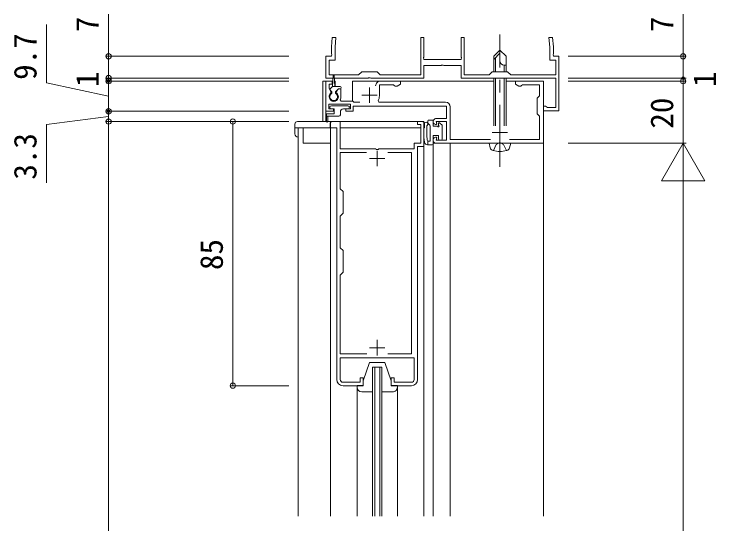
# Model space of a CAD drawing. Units: millimetres, scale not verified. Extents: x -1682 to -296, y -1188 to 1056.
# Drawn here: x -1288.7 to -1062.7, y -519.5 to -355.4 of the extents above; entities that cross this region are included whole.
import ezdxf
from ezdxf.enums import TextEntityAlignment as Align

# ---------------------------------------------------------------- set-up
doc = ezdxf.new("R2010")
doc.units = ezdxf.units.MM
doc.header["$LTSCALE"] = 4
doc.linetypes.add('CHAIN1', pattern=[8, 5, -1, 1, -1])
doc.linetypes.add('DASHED3', pattern=[4, 3, -1])
for name, color, linetype, lineweight in [('0-3_YKK_11', 7, 'Continuous', 9), ('0-4_YKK_12', 2, 'Continuous', 9), ('0-5_YKK_13', 4, 'Continuous', 9), ('0-6_YKK_D', 6, 'Continuous', 9)]:
    doc.layers.add(name, color=color, linetype=linetype, lineweight=lineweight)
doc.styles.add('ＭＳ ゴシック', font='')
doc.styles.get('ＭＳ ゴシック').set_extended_font_data('MS Gothic')

msp = doc.modelspace()

# ---------------------------------------------------------------- linework, layer by layer
at = {"layer": '0-3_YKK_11'}
for p, q in [((-1186.273, -363.042), (-1186.536, -366.042)), ((-1185.069, -363.042), (-1186.273, -363.042)), ((-1185.336, -366.095), (-1185.069, -363.042)), ((-1157.786, -363.042), (-1157.786, -375.042)), ((-1156.786, -363.042), (-1157.786, -363.042)), ((-1156.786, -369.284), (-1156.786, -363.042)), ((-1144.786, -363.042), (-1144.786, -369.284)), ((-1143.786, -363.042), (-1144.786, -363.042)), ((-1143.786, -375.042), (-1143.786, -363.042)), ((-1116.503, -363.042), (-1116.236, -366.095)), ((-1115.298, -363.042), (-1116.503, -363.042)), ((-1115.036, -366.042), (-1115.298, -363.042)), ((-1186.536, -366.042), (-1186.536, -368.284)), ((-1185.336, -370.242), (-1185.336, -366.095)), ((-1116.236, -366.095), (-1116.236, -370.242)), ((-1115.036, -368.284), (-1115.036, -366.042)), ((-1186.536, -368.284), (-1186.416, -368.467)), ((-1115.156, -368.467), (-1115.036, -368.284)), ((-1188.286, -369.042), (-1188.286, -376.042)), ((-1186.536, -369.042), (-1188.286, -369.042)), ((-1187.286, -370.242), (-1185.336, -370.242)), ((-1187.286, -375.042), (-1187.286, -370.242)), ((-1186.416, -368.467), (-1186.536, -369.042)), ((-1156.906, -369.467), (-1156.786, -369.284)), ((-1156.786, -370.042), (-1156.906, -369.467)), ((-1144.786, -370.042), (-1156.786, -370.042)), ((-1144.786, -369.284), (-1144.666, -369.467)), ((-1144.666, -369.467), (-1144.786, -370.042)), ((-1116.236, -370.242), (-1114.286, -370.242)), ((-1115.036, -369.042), (-1115.156, -368.467)), ((-1113.286, -369.042), (-1115.036, -369.042)), ((-1114.286, -370.242), (-1114.286, -375.042)), ((-1113.286, -386.542), (-1113.286, -369.042)), ((-1156.786, -372.042), (-1151.244, -372.042)), ((-1156.786, -376.042), (-1156.786, -372.042)), ((-1151.244, -372.042), (-1151.061, -371.922)), ((-1151.061, -371.922), (-1150.511, -371.922)), ((-1150.511, -371.922), (-1150.328, -372.042)), ((-1150.328, -372.042), (-1144.786, -372.042)), ((-1144.786, -372.042), (-1144.786, -376.042)), ((-1177.786, -375.042), (-1187.286, -375.042)), ((-1176.786, -374.042), (-1177.786, -375.042)), ((-1171.786, -374.042), (-1176.786, -374.042)), ((-1170.786, -375.042), (-1171.786, -374.042)), ((-1157.786, -375.042), (-1170.786, -375.042)), ((-1135.786, -375.042), (-1143.786, -375.042)), ((-1134.786, -374.042), (-1135.786, -375.042)), ((-1129.786, -374.042), (-1134.786, -374.042)), ((-1128.786, -375.042), (-1129.786, -374.042)), ((-1114.286, -375.042), (-1128.786, -375.042)), ((-1188.286, -376.042), (-1174.744, -376.042)), ((-1188.286, -377.042), (-1188.286, -386.742)), ((-1186.286, -377.042), (-1188.286, -377.042)), ((-1186.286, -378.042), (-1186.286, -377.042)), ((-1174.744, -376.042), (-1174.561, -375.922)), ((-1174.561, -375.922), (-1174.011, -375.922)), ((-1174.011, -375.922), (-1173.828, -376.042)), ((-1173.828, -376.042), (-1156.786, -376.042)), ((-1164.286, -377.042), (-1170.786, -377.042)), ((-1164.286, -378.042), (-1164.286, -377.042)), ((-1144.786, -376.042), (-1114.286, -376.042)), ((-1127.286, -377.042), (-1127.286, -378.042)), ((-1118.286, -377.042), (-1127.286, -377.042)), ((-1118.286, -397.042), (-1118.286, -377.042)), ((-1114.286, -376.042), (-1114.286, -385.542)), ((-1187.286, -378.042), (-1186.286, -378.042)), ((-1187.286, -379.444), (-1187.286, -378.042)), ((-1186.673, -380.505), (-1187.286, -379.444)), ((-1184.342, -379.542), (-1184.898, -380.505)), ((-1183.486, -379.542), (-1184.342, -379.542)), ((-1183.486, -382.042), (-1183.486, -379.542)), ((-1174.286, -379.042), (-1174.286, -384.042)), ((-1171.086, -378.242), (-1166.567, -378.242)), ((-1171.086, -381.739), (-1171.086, -378.242)), ((-1166.567, -378.242), (-1166.276, -378.467)), ((-1166.276, -378.467), (-1165.986, -378.692)), ((-1165.986, -378.692), (-1165.412, -378.692)), ((-1165.412, -378.692), (-1164.286, -378.042)), ((-1127.286, -378.042), (-1126.16, -378.692)), ((-1126.16, -378.692), (-1125.586, -378.692)), ((-1125.586, -378.692), (-1125.295, -378.467)), ((-1125.295, -378.467), (-1125.005, -378.242)), ((-1125.005, -378.242), (-1119.486, -378.242)), ((-1119.486, -378.242), (-1119.486, -381.742)), ((-1186.742, -380.886), (-1186.673, -380.505)), ((-1184.898, -380.505), (-1184.83, -380.886)), ((-1176.786, -381.542), (-1171.786, -381.542)), ((-1119.486, -381.742), (-1120.286, -382.542)), ((-1183.43, -383.442), (-1183.702, -383.015)), ((-1179.686, -383.442), (-1183.43, -383.442)), ((-1179.286, -383.842), (-1179.686, -383.442)), ((-1177.331, -383.842), (-1179.286, -383.842)), ((-1171.241, -383.842), (-1171.505, -383.4)), ((-1149.786, -383.842), (-1171.241, -383.842)), ((-1120.286, -382.542), (-1120.286, -387.542)), ((-1187.386, -384.442), (-1180.386, -384.442)), ((-1187.386, -385.942), (-1187.386, -384.442)), ((-1185.886, -385.942), (-1187.386, -385.942)), ((-1185.886, -386.742), (-1185.886, -385.942)), ((-1181.886, -385.942), (-1181.886, -386.742)), ((-1180.386, -385.942), (-1181.886, -385.942)), ((-1180.386, -384.442), (-1180.386, -385.942)), ((-1179.486, -385.042), (-1149.486, -385.042)), ((-1179.486, -386.742), (-1179.486, -385.042)), ((-1149.486, -385.042), (-1149.486, -389.042)), ((-1148.286, -395.842), (-1148.286, -385.342)), ((-1118.286, -385.042), (-1118.286, -386.542)), ((-1117.586, -385.042), (-1118.286, -385.042)), ((-1117.29, -385.292), (-1117.586, -385.042)), ((-1116.994, -385.542), (-1117.29, -385.292)), ((-1114.286, -385.542), (-1116.994, -385.542)), ((-1188.286, -386.742), (-1185.886, -386.742)), ((-1181.886, -386.742), (-1179.486, -386.742)), ((-1120.286, -387.542), (-1119.486, -388.342)), ((-1119.486, -388.342), (-1119.486, -395.842)), ((-1118.286, -386.542), (-1113.286, -386.542)), ((-1186.786, -390.042), (-1184.786, -390.042)), ((-1186.786, -392.042), (-1186.786, -390.042)), ((-1184.786, -390.042), (-1183.686, -390.042)), ((-1183.686, -390.042), (-1183.686, -398.842)), ((-1158.786, -390.042), (-1156.786, -390.042)), ((-1158.786, -391.042), (-1158.786, -390.042)), ((-1156.786, -390.042), (-1156.786, -398.042)), ((-1149.486, -389.042), (-1152.786, -389.042)), ((-1152.786, -390.042), (-1149.486, -390.042)), ((-1152.585, -390.79), (-1152.786, -390.042)), ((-1152.778, -391.042), (-1152.585, -390.79)), ((-1149.486, -390.042), (-1149.486, -396.042)), ((-1184.786, -392.042), (-1186.786, -392.042)), ((-1184.786, -473.042), (-1184.786, -392.042)), ((-1157.786, -391.042), (-1158.786, -391.042)), ((-1157.786, -397.042), (-1157.786, -391.042)), ((-1152.786, -391.042), (-1152.778, -391.042)), ((-1132.286, -391.042), (-1132.286, -396.042)), ((-1152.778, -395.042), (-1152.786, -395.042)), ((-1152.786, -396.042), (-1152.585, -395.294)), ((-1152.585, -395.294), (-1152.778, -395.042)), ((-1134.786, -393.542), (-1129.786, -393.542)), ((-1159.886, -397.042), (-1157.786, -397.042)), ((-1159.886, -398.842), (-1159.886, -397.042)), ((-1149.486, -396.042), (-1152.786, -396.042)), ((-1152.786, -397.042), (-1118.286, -397.042)), ((-1135.331, -395.842), (-1148.286, -395.842)), ((-1119.486, -395.842), (-1129.241, -395.842)), ((-1183.686, -398.842), (-1172.305, -398.842)), ((-1183.686, -400.042), (-1175.211, -400.042)), ((-1183.686, -411.642), (-1183.686, -400.042)), ((-1172.305, -398.842), (-1172.045, -398.992)), ((-1172.045, -398.992), (-1171.526, -398.992)), ((-1171.786, -399.442), (-1171.786, -404.442)), ((-1171.526, -398.992), (-1171.266, -398.842)), ((-1171.266, -398.842), (-1159.886, -398.842)), ((-1168.361, -400.042), (-1160.786, -400.042)), ((-1168.361, -400.042), (-1160.786, -400.042)), ((-1160.786, -400.042), (-1160.786, -464.842)), ((-1158.786, -398.042), (-1158.786, -473.042)), ((-1156.786, -398.042), (-1158.786, -398.042)), ((-1174.286, -401.942), (-1169.286, -401.942)), ((-1182.786, -412.542), (-1183.686, -411.642)), ((-1182.786, -419.542), (-1182.786, -412.542)), ((-1183.686, -420.442), (-1182.786, -419.542)), ((-1183.686, -430.642), (-1183.686, -420.442)), ((-1182.786, -431.542), (-1183.686, -430.642)), ((-1182.786, -438.542), (-1182.786, -431.542)), ((-1183.686, -439.442), (-1182.786, -438.542)), ((-1183.686, -464.842), (-1183.686, -439.442)), ((-1171.786, -460.342), (-1171.786, -465.342)), ((-1174.286, -462.842), (-1169.286, -462.842)), ((-1175.168, -464.842), (-1183.686, -464.842)), ((-1160.786, -464.842), (-1168.403, -464.842)), ((-1183.686, -466.042), (-1183.686, -473.042)), ((-1159.886, -466.042), (-1183.686, -466.042)), ((-1159.886, -473.042), (-1159.886, -466.042)), ((-1182.786, -473.942), (-1177.286, -473.942)), ((-1177.286, -472.542), (-1176.286, -472.542)), ((-1177.286, -473.942), (-1177.286, -472.542)), ((-1176.286, -472.542), (-1176.286, -475.042)), ((-1167.286, -472.542), (-1166.286, -472.542)), ((-1167.286, -475.042), (-1167.286, -472.542)), ((-1166.286, -472.542), (-1166.286, -473.942)), ((-1166.286, -473.942), (-1160.786, -473.942)), ((-1176.286, -475.042), (-1182.786, -475.042)), ((-1160.786, -475.042), (-1167.286, -475.042))]:
    msp.add_line(p, q, dxfattribs=at)
for centre, radius, start, end in [((-1170.786, -378.542), 1.5, 89.99997, 180.00002), ((-1185.786, -382.042), 1.5, 129.59406, 50.4059), ((-1174.586, -381.739), 3.5, 331.67604, 0), ((-1185.786, -382.042), 2.3, 334.97101, 0), ((-1149.786, -385.342), 1.5, 0, 89.99997), ((-1152.786, -390.042), 1, 89.99997, 270), ((-1152.786, -396.042), 1, 89.99997, 270), ((-1182.786, -473.042), 2, 180, 269.99998), ((-1182.786, -473.042), 0.9, 180.00085, 270.00084), ((-1160.786, -473.042), 0.9, 270.00232, 0.0023), ((-1160.786, -473.042), 2, 270, 359.99998)]:
    msp.add_arc(centre, radius, start, end, dxfattribs=at)
at = {"layer": '0-4_YKK_12'}
for p, q in [((-1189.286, -377.042), (-1189.286, -390.042)), ((-1186.066, -377.042), (-1189.286, -377.042)), ((-1188.286, -377.042), (-1188.286, -390.042)), ((-1185.286, -377.042), (-1185.505, -377.042)), ((-1185.286, -377.042), (-1185.286, -378.742)), ((-1179.786, -377.042), (-1179.786, -383.442)), ((-1134.286, -377.042), (-1179.786, -377.042)), ((-1118.286, -377.042), (-1130.286, -377.042)), ((-1118.286, -517.043), (-1118.286, -377.042)), ((-1185.286, -383.188), (-1185.286, -383.442)), ((-1185.286, -383.442), (-1185.247, -383.442)), ((-1183.43, -383.442), (-1179.786, -383.442)), ((-1197.286, -517.043), (-1197.286, -392.042)), ((-1197.286, -392.042), (-1185.086, -392.042)), ((-1186.786, -517.043), (-1186.786, -392.042)), ((-1183.686, -392.042), (-1157.786, -392.042)), ((-1156.786, -392.042), (-1156.786, -517.043)), ((-1153.786, -517.043), (-1153.786, -397.042)), ((-1153.786, -397.042), (-1148.286, -397.042)), ((-1148.286, -517.043), (-1148.286, -397.042)), ((-1173.286, -517.043), (-1173.286, -469.043)), ((-1170.286, -469.043), (-1173.286, -469.043)), ((-1172.586, -517.043), (-1172.586, -469.043)), ((-1170.986, -517.043), (-1170.986, -469.043)), ((-1170.286, -517.043), (-1170.286, -469.043))]:
    msp.add_line(p, q, dxfattribs=at)
at = {"layer": '0-5_YKK_13', "linetype": 'CHAIN1'}
msp.add_line((-1132.286, -404.642), (-1132.286, -362.042), dxfattribs=at)
at = {"layer": '0-5_YKK_13'}
for p, q in [((-1134.286, -369.042), (-1132.286, -367.042)), ((-1134.286, -370.042), (-1132.286, -368.042)), ((-1132.286, -367.042), (-1132.286, -370.509)), ((-1130.286, -369.042), (-1132.286, -367.042)), ((-1134.286, -369.042), (-1134.286, -374.042)), ((-1133.686, -374.042), (-1133.686, -369.442)), ((-1130.286, -374.042), (-1130.286, -369.042)), ((-1130.952, -371.842), (-1130.286, -371.842)), ((-1130.886, -374.042), (-1130.886, -371.842)), ((-1186.186, -378.742), (-1185.935, -375.182)), ((-1185.386, -378.742), (-1185.636, -375.182)), ((-1134.286, -376.042), (-1134.286, -391.442)), ((-1133.686, -391.442), (-1133.686, -376.042)), ((-1130.886, -391.442), (-1130.886, -376.042)), ((-1130.286, -391.442), (-1130.286, -376.042)), ((-1186.895, -379.531), (-1186.186, -378.742)), ((-1183.686, -378.742), (-1186.186, -378.742)), ((-1185.186, -380.442), (-1184.286, -379.542)), ((-1183.686, -379.542), (-1184.286, -379.542)), ((-1183.386, -379.042), (-1183.386, -379.242)), ((-1186.386, -380.442), (-1186.885, -379.944)), ((-1186.386, -380.946), (-1186.386, -380.442)), ((-1185.186, -380.946), (-1185.186, -380.442)), ((-1181.236, -384.942), (-1186.536, -384.942)), ((-1186.536, -385.942), (-1185.636, -385.942)), ((-1185.636, -385.942), (-1185.636, -387.542)), ((-1182.636, -385.942), (-1181.236, -385.942)), ((-1188.136, -389.992), (-1188.136, -387.542)), ((-1185.636, -387.542), (-1188.136, -387.542)), ((-1188.136, -388.342), (-1184.136, -388.342)), ((-1187.636, -388.342), (-1187.636, -389.992)), ((-1183.636, -387.842), (-1183.636, -386.942)), ((-1198.286, -390.842), (-1198.286, -394.042)), ((-1157.386, -390.042), (-1197.486, -390.042)), ((-1186.986, -392.042), (-1186.986, -390.842)), ((-1185.986, -390.042), (-1186.186, -390.042)), ((-1156.586, -390.842), (-1156.586, -392.042)), ((-1155.486, -390.418), (-1155.486, -389.842)), ((-1155.398, -390.63), (-1154.874, -391.154)), ((-1154.086, -389.542), (-1155.186, -389.542)), ((-1153.786, -389.842), (-1153.786, -391.542)), ((-1152.086, -391.292), (-1152.086, -390.742)), ((-1151.574, -390.53), (-1150.886, -391.218)), ((-1185.086, -392.042), (-1198.286, -392.042)), ((-1197.286, -392.042), (-1197.286, -395.042)), ((-1195.586, -392.042), (-1195.586, -397.042)), ((-1156.786, -392.042), (-1156.586, -392.042)), ((-1154.786, -396.342), (-1154.786, -391.367)), ((-1153.786, -391.542), (-1152.336, -391.542)), ((-1150.886, -395.742), (-1150.886, -391.218)), ((-1153.786, -394.542), (-1153.786, -397.242)), ((-1153.786, -394.542), (-1152.086, -394.542)), ((-1152.086, -395.742), (-1152.086, -394.542)), ((-1195.586, -397.042), (-1186.786, -397.042)), ((-1154.086, -397.542), (-1155.62, -397.542)), ((-1155.486, -397.542), (-1155.486, -396.342)), ((-1154.786, -396.342), (-1155.4, -396.342)), ((-1151.786, -396.042), (-1151.186, -396.042)), ((-1135.786, -397.042), (-1135.409, -398.449)), ((-1134.286, -397.042), (-1135.786, -397.042)), ((-1134.286, -397.042), (-1130.286, -397.042)), ((-1134.286, -397.042), (-1130.286, -397.042)), ((-1130.286, -397.042), (-1128.786, -397.042)), ((-1128.786, -397.042), (-1129.163, -398.449)), ((-1176.286, -473.53), (-1174.286, -467.53)), ((-1174.286, -467.53), (-1169.286, -467.53)), ((-1167.286, -473.53), (-1169.286, -467.53)), ((-1176.286, -475.03), (-1176.286, -473.53)), ((-1167.286, -473.53), (-1167.286, -475.03)), ((-1178.286, -475.03), (-1176.286, -475.03)), ((-1178.286, -475.53), (-1178.286, -475.03)), ((-1178.285, -475.043), (-1178.285, -517.043)), ((-1167.286, -475.03), (-1165.286, -475.03)), ((-1165.286, -475.03), (-1165.286, -475.53)), ((-1165.285, -475.043), (-1165.285, -517.043)), ((-1173.286, -477.03), (-1176.786, -477.03)), ((-1166.786, -477.03), (-1170.286, -477.03))]:
    msp.add_line(p, q, dxfattribs=at)
at = {"layer": '0-5_YKK_13', "linetype": 'DASHED3'}
for p, q in [((-1134.386, -399.394), (-1133.436, -397.446)), ((-1133.436, -397.446), (-1132.286, -396.835)), ((-1131.136, -397.446), (-1132.286, -396.835)), ((-1130.186, -399.394), (-1131.136, -397.446))]:
    msp.add_line(p, q, dxfattribs=at)
at = {"layer": '0-5_YKK_13'}
for centre, radius, start, end in [((-1130.952, -370.509), 1.333, 180, 270), ((-1185.786, -375.192), 0.15, 4.02199, 175.97803), ((-1186.672, -379.731), 0.3, 138.01099, 225.00089), ((-1183.686, -379.042), 0.3, 0, 90), ((-1183.686, -379.242), 0.3, 270, 0), ((-1185.786, -382.042), 1.25, 118.6862, 61.31596), ((-1186.536, -385.442), 0.5, 90.00174, 270), ((-1182.636, -386.942), 1, 90, 180), ((-1181.236, -385.442), 0.5, 270, 90), ((-1184.136, -387.842), 0.5, 270, 0), ((-1197.486, -390.842), 0.8, 90, 180), ((-1187.886, -389.992), 0.25, 180, 0), ((-1186.186, -390.842), 0.8, 90, 180), ((-1157.386, -390.842), 0.8, 0, 90), ((-1130.88, -393.666), 25.906, 173.35854, 186.63081), ((-1156.029, -390.81), 0.6, 308.94014, 166.49998), ((-1155.186, -389.842), 0.3, 90, 180), ((-1155.186, -390.418), 0.3, 180, 225), ((-1154.086, -389.842), 0.3, 0, 90), ((-1151.786, -390.742), 0.3, 45, 180), ((-1132.742, -393.468), 23.103, 175.00104, 186.48256), ((-1155.463, -391.51), 0.3, 128.94014, 169.30774), ((-1155.086, -391.367), 0.3, 0, 45), ((-1152.086, -391.542), 0.25, 180, 90), ((-1197.286, -394.042), 1, 180, 270), ((-1155.62, -396.542), 1, 186.63081, 270), ((-1155.4, -396.042), 0.3, 186.48256, 270), ((-1154.086, -397.242), 0.3, 270, 0), ((-1151.786, -395.742), 0.3, 180, 270), ((-1151.186, -395.742), 0.3, 270, 0), ((-1134.153, -398.113), 1.3, 195, 255.96469), ((-1132.286, -390.642), 9, 255.96469, 284.03529), ((-1130.418, -398.113), 1.3, 284.03529, 345), ((-1176.786, -475.53), 1.5, 180, 270), ((-1166.786, -475.53), 1.5, 270, 0.00058)]:
    msp.add_arc(centre, radius, start, end, dxfattribs=at)
at = {"layer": '0-6_YKK_D'}
for p, q in [((-1258.286, -369.042), (-1258.286, -355.442)), ((-1073.286, -369.042), (-1073.286, -355.442)), ((-1278.286, -377.623), (-1278.286, -358.823)), ((-1200.286, -369.042), (-1259.286, -369.042)), ((-1258.286, -376.042), (-1258.286, -369.042)), ((-1110.286, -369.042), (-1072.286, -369.042)), ((-1073.286, -372.642), (-1073.286, -369.042)), ((-1073.286, -372.642), (-1073.286, -369.242)), ((-1258.286, -376.042), (-1258.286, -372.642)), ((-1073.286, -376.042), (-1073.286, -372.642)), ((-1073.286, -376.042), (-1073.286, -372.642)), ((-1200.286, -376.042), (-1259.286, -376.042)), ((-1200.286, -376.042), (-1259.286, -376.042)), ((-1200.286, -377.042), (-1259.286, -377.042)), ((-1200.286, -377.042), (-1259.286, -377.042)), ((-1258.286, -376.042), (-1258.286, -377.042)), ((-1258.286, -377.042), (-1258.286, -380.442)), ((-1258.286, -377.042), (-1258.286, -386.743)), ((-1110.286, -376.042), (-1072.286, -376.042)), ((-1110.286, -376.042), (-1072.286, -376.042)), ((-1110.286, -377.042), (-1072.286, -377.042)), ((-1110.286, -377.042), (-1072.286, -377.042)), ((-1073.286, -377.042), (-1073.286, -376.042)), ((-1073.286, -377.042), (-1073.286, -380.442)), ((-1073.286, -397.042), (-1073.286, -377.042)), ((-1258.286, -381.893), (-1278.286, -377.623)), ((-1258.286, -383.343), (-1258.286, -379.943)), ((-1258.286, -380.442), (-1258.286, -383.842)), ((-1258.286, -386.743), (-1258.286, -383.343)), ((-1258.286, -388.393), (-1278.286, -390.937)), ((-1200.286, -386.743), (-1259.286, -386.743)), ((-1200.286, -386.743), (-1259.286, -386.743)), ((-1258.286, -386.743), (-1258.286, -390.042)), ((-1258.286, -386.743), (-1258.286, -390.042)), ((-1278.286, -390.937), (-1278.286, -409.737)), ((-1200.286, -390.042), (-1259.286, -390.042)), ((-1200.286, -390.042), (-1259.286, -390.042)), ((-1258.286, -390.042), (-1258.286, -393.442)), ((-1258.286, -390.042), (-1258.286, -914.042)), ((-1200.286, -390.042), (-1219.286, -390.042)), ((-1218.286, -475.042), (-1218.286, -390.042)), ((-1110.286, -397.042), (-1072.286, -397.042)), ((-1110.286, -397.042), (-1072.286, -397.042)), ((-1073.286, -397.042), (-1080.286, -409.167)), ((-1073.286, -397.042), (-1073.286, -421.291)), ((-1073.286, -397.042), (-1066.286, -409.167)), ((-1080.286, -409.167), (-1066.286, -409.167)), ((-1073.286, -913.042), (-1073.286, -411.042)), ((-1200.286, -475.042), (-1219.286, -475.042))]:
    msp.add_line(p, q, dxfattribs=at)
for centre in [(-1258.286, -369.042), (-1073.286, -369.042), (-1258.286, -376.042), (-1258.286, -376.042), (-1258.286, -377.042), (-1073.286, -377.042), (-1073.286, -377.042), (-1258.286, -386.743), (-1258.286, -390.042), (-1258.286, -390.042), (-1218.286, -390.042), (-1218.286, -475.042)]:
    msp.add_circle(centre, 0.85, dxfattribs=at)
for centre, start, end in [((-1258.286, -377.042), 90, 270), ((-1258.286, -377.042), 270, 90), ((-1073.286, -376.042), 90, 270), ((-1073.286, -376.042), 90, 270), ((-1073.286, -376.042), 270, 90), ((-1073.286, -376.042), 270, 90), ((-1258.286, -386.743), 90, 270), ((-1258.286, -386.743), 270, 90)]:
    msp.add_arc(centre, 0.425, start, end, dxfattribs=at)

# ---------------------------------------------------------------- texts
at = {"layer": '0-6_YKK_D', "color": 4, "style": 'ＭＳ ゴシック'}
for s, p in [('7', (-1259.286, -361.242)), ('7', (-1074.286, -361.242)), ('9.7', (-1279.286, -376.623)), ('1', (-1259.286, -378.942)), ('1', (-1060.514, -378.886)), ('20', (-1074.286, -392.322)), ('3.3', (-1279.286, -408.737)), ('85', (-1219.286, -437.822))]:
    msp.add_text(s, height=7.331, rotation=90, dxfattribs=at).set_placement(p, align=Align.BOTTOM_LEFT)

doc.saveas('drawing.dxf')
